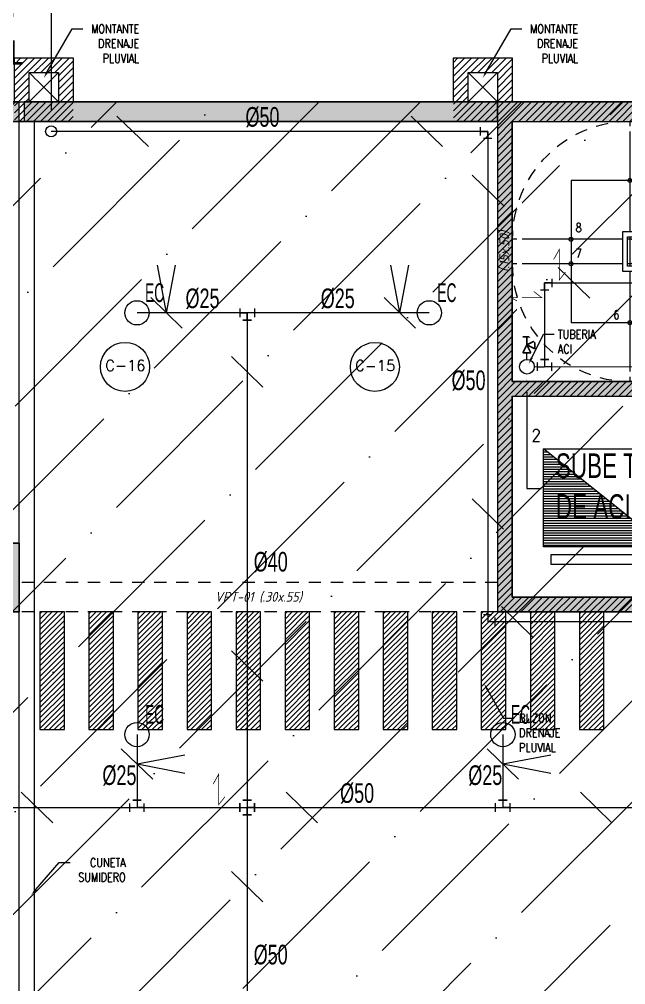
# Model space of a CAD drawing. Header units: millimetres. Extents: x 2085 to 2829, y 1347 to 1643.
# Drawn here: x 2203.43 to 2209.61, y 1530.29 to 1540.13 of the extents above; entities that cross this region are included whole.
import ezdxf
from ezdxf import colors
from ezdxf.entities.mleader import LeaderData, LeaderLine
from ezdxf.enums import TextEntityAlignment as Align
from ezdxf.math import Vec2, Vec3

# ---------------------------------------------------------------- set-up
doc = ezdxf.new("R2010")
doc.units = ezdxf.units.MM
doc.set_wipeout_variables(frame=1)
doc.linetypes.add('HIDDEN', pattern=[0.375, 0.25, -0.125])
doc.linetypes.add('HIDDEN2', pattern=[0.1875, 0.125, -0.0625])
doc.layers.get('0').update_dxf_attribs({"color": 251, "lineweight": 9})
doc.layers.get('DEFPOINTS').update_dxf_attribs({"color": 251, "lineweight": 9})
for name, color, linetype, lineweight in [('000 SOS 911 - ACCESORIOS ACI', 3, 'Continuous', 20), ('000 SOS 911 ACCESORIOS', 3, 'Continuous', 20), ('000 SOS 911 ROCIADORES', 5, 'Continuous', 25), ('000 SOS 911 SOPORTES ACI', 3, 'Continuous', 25), ('000 SOS 911 TEXTOS ACI', 7, 'Continuous', 9), ('000 SOS 911 TUBERIA ACI', 3, 'Continuous', 25), ('A-BARANDAS', 251, 'Continuous', 9), ('A-EQUIPAMIENTO', 251, 'Continuous', 13), ('A-ESTRUCTURA-HATCH', 251, 'Continuous', 13), ('A-ESTRUCTURA-PLACAS', 251, 'Continuous', 13), ('A-ESTRUCTURA-VIGAS', 251, 'HIDDEN2', 13), ('A-LINEAS', 251, 'Continuous', 9), ('A-MURO BAJO', 251, 'Continuous', 9), ('A-MUROS', 251, 'Continuous', 9), ('A-NUMERO ESTAC', 251, 'Continuous', 13), ('A-PROYECCIONES', 251, 'HIDDEN2', 9), ('A-TEXTO-INDICACIONES', 251, 'Continuous', 13), ('A_30_DispositivosElect', 251, 'Continuous', 13), ('CIRCULACION PEATONAL', 251, 'Continuous', 13), ('MURO CF 120', 251, 'Continuous', 13), ('MURO CF 60', 251, 'Continuous', 13)]:
    doc.layers.add(name, color=color, linetype=linetype, lineweight=lineweight)
doc.layers.add('A_50_Vigas Chata', color=251, linetype='HIDDEN', lineweight=13, plot=False)
doc.layers.get('A_30_DispositivosElect').off()
doc.styles.add('APPIA -TEXTOS-GENERALES', font='isocp.shx', dxfattribs={"oblique": 15})
doc.styles.add('MQTEXTO', font='romans.shx')
doc.styles.add('PIPE', font='ARIALN.TTF', dxfattribs={"width": 0.8})
doc.styles.add('ROMANS', font='romans.shx', dxfattribs={"width": 0.8})
doc.styles.add('TXT_COTAS', font='romans.shx', dxfattribs={"width": 0.8})
pattern_1 = [(45, (-224229.893065, -8186668.82397), (-0.03535533905933, 0.03535533905933), [])]
pattern_2 = [(45, (2210.249024, 1534.23568), (-0.03535534, 0.03535534), [])]

# ---------------------------------------------------------------- blocks, each defined once
blk = doc.blocks.new('002')
at = {"layer": '000 SOS 911 ROCIADORES'}
blk.add_circle((2884.5061, 1470.1768, 0), 0.0952, dxfattribs=at)
at = {"layer": '000 SOS 911 ROCIADORES', "color": 5, "style": 'PIPE', "width": 0.641273}
blk.add_text('EC', height=0.14693, dxfattribs=at).set_placement((2884.5692, 1470.2615, 0), (2884.7191, 1470.2615, 0), align=Align.FIT)
blk = doc.blocks.new('003')
at = {"layer": '000 SOS 911 ROCIADORES', "xscale": 1.3, "yscale": 1.3, "zscale": 1.3}
blk.add_blockref('002', (-841.8386, -416.7664, 0), dxfattribs=at)
blk = doc.blocks.new('015')
at = {"layer": '000 SOS 911 - ACCESORIOS ACI', "lineweight": 30}
for p, q in [((1808.368, 1494.473), (1808.473, 1494.421)), ((1808.368, 1494.473), (1808.368, 1494.369)), ((1808.42, 1494.525), (1808.525, 1494.525)), ((1808.368, 1494.369), (1808.473, 1494.421)), ((1808.42, 1494.317), (1808.473, 1494.421)), ((1808.525, 1494.317), (1808.473, 1494.421)), ((1808.42, 1494.317), (1808.525, 1494.317))]:
    blk.add_line(p, q, dxfattribs=at)
blk.add_lwpolyline([(1808.473, 1494.525), (1808.473, 1494.421)], dxfattribs=at)
blk = doc.blocks.new('ACCS.ELBOW.90')
at = {"layer": '000 SOS 911 - ACCESORIOS ACI', "color": 100}
for p, q in [((0.098, 0.168), (-0.098, 0.168)), ((0.168, -0.098), (0.168, 0.098))]:
    blk.add_line(p, q, dxfattribs=at)
at = {"layer": '000 SOS 911 - ACCESORIOS ACI', "color": 9}
for p in [(0, 0.168), (0.168, 0)]:
    blk.add_line(p, (0, 0), dxfattribs=at)
blk = doc.blocks.new('007')
at = {"layer": '000 SOS 911 - ACCESORIOS ACI'}
for q in [(26830.8377, -4054.7652, 0), (26831.0221, -4054.7652, 0)]:
    blk.add_line((26830.9299, -4055.2525, 0), q, dxfattribs=at)
blk = doc.blocks.new('Soporte Longitudinal')
at = {"layer": '000 SOS 911 SOPORTES ACI', "const_width": 0.02}
blk.add_lwpolyline([(-0.14, -0.149), (-0.405, 0), (0.405, 0), (0.197, 0.164)], dxfattribs=at)
blk = doc.blocks.new('EST P1')
at = {"layer": 'A-ESTRUCTURA-HATCH'}
h = blk.add_hatch(color=256, dxfattribs=at)
h.dxf.hatch_style = 1
h.paths.add_polyline_path([(28.776, 5.9498), (28.776, 5.05), (23.07, 5.05), (23.07, 4.85), (28.926, 4.85), (28.9261, 5.75), (32.576, 5.75), (32.5761, 4.85), (35.53, 4.85), (35.53, 5.05), (32.726, 5.05), (32.7262, 5.9498)])
h.paths.add_polyline_path([(43.04, 4.85), (43.04, 5.05), (35.58, 5.05), (35.58, 4.85)])
h.paths.add_polyline_path([(43.09, 5.05), (43.09, 4.85), (47.915, 4.85), (47.915, 5.05)])
h.paths.add_polyline_path([(51.865, 5.05), (51.865, 4.85), (53.3757, 4.85), (53.3757, 5.05)])
h.paths.add_polyline_path([(72.8007, -0.15), (73.0007, -0.15, 1), (53.6007, -0.15), (53.8007, -0.15, -1)])
h.paths.add_polyline_path([(70.3507, 0), (70.3507, -0.1499), (72.7495, -0.15), (72.7495, 0)], flags=17)
h.paths.add_polyline_path([(69.4507, -0.1499), (69.4507, 0), (66.8475, 0.0001, -0.010569), (66.8507, -0.1499)], flags=17)
h.paths.add_polyline_path([(65.2721, 2.4964), (65.2722, -0.15), (65.4222, -0.15), (65.4221, 2.3777, -0.221666), (66.6007, -0.1499), (66.8007, -0.1499, 0.99999), (59.8007, -0.15), (60.0007, -0.15, -0.61691)], flags=0)
h.paths.add_polyline_path([(71.88, -11.4001), (71.88, -11.1501), (57.51, -11.1501), (57.51, -11.4)])
h.paths.add_polyline_path([(57.46, -11.4), (57.46, -11.1501), (43.09, -11.1501), (43.09, -11.4)])
h.paths.add_polyline_path([(43.04, -11.4), (43.04, -11.1501), (35.58, -11.1501), (35.58, -11.4)])
h.paths.add_polyline_path([(23.07, -11.15), (23.07, -11.4001), (35.53, -11.4001), (35.53, -11.15)])
h.paths.add_polyline_path([(23.02, -11.4001), (23.02, -11.15), (12.25, -11.15), (12.25, -11.4001)])
h.paths.add_polyline_path([(12.2, -11.4001), (12.2, -11.15), (3.65, -11.15), (3.65, -11.4001)])
h.paths.add_polyline_path([(3.6, -11.4001), (3.6, -11.15), (-3.56, -11.15), (-3.56, -11.4001)])
h.paths.add_polyline_path([(-17.98, -11.15), (-17.98, -11.4001), (-3.61, -11.4001), (-3.61, -11.1501)])
h.paths.add_polyline_path([(-18.03, -11.4001), (-18.03, -11.15), (-32.4, -11.15), (-32.4, -11.4001)])
h.paths.add_polyline_path([(-32.45, -11.4001), (-32.45, -11.15), (-46.94, -11.15), (-46.94, -11.4001)])
h.paths.add_polyline_path([(-47.24, -11.4001), (-46.99, -11.4001), (-46.99, -6.15), (-47.24, -6.15)])
h.paths.add_polyline_path([(-46.99, -0.2), (-47.24, -0.2), (-47.24, -6.1), (-46.99, -6.1)])
h.paths.add_polyline_path([(-47.24, 0.15), (-47.24, -0.15), (-44.785, -0.15), (-44.785, 5.05), (-45.035, 5.05), (-45.035, 0.15)])
h.paths.add_polyline_path([(-44.735, 5.05), (-44.735, 4.85), (-32.45, 4.85), (-32.45, 5.05)])
h.paths.add_polyline_path([(-23.2244, 4.85), (-23.2243, 5.75), (-19.5743, 5.75), (-19.5743, 4.85), (-18.03, 4.85), (-18.03, 5.05), (-19.4243, 5.05), (-19.4242, 5.9498), (-23.3744, 5.9498), (-23.3744, 5.05), (-32.4, 5.05), (-32.4, 4.85)])
h.paths.add_polyline_path([(-17.98, 5.05), (-17.98, 4.85), (-3.61, 4.85), (-3.61, 5.05)])
h.paths.add_polyline_path([(12.2, 4.85), (12.2, 5.05), (3.825, 5.0501), (3.825, 4.8501)])
h.paths.add_polyline_path([(12.25, 5.05), (12.25, 4.85), (23.02, 4.85), (23.02, 5.05)])
h = blk.add_hatch(color=256, dxfattribs=at)
h.dxf.hatch_style = 1
h.paths.add_polyline_path([(51.865, 5.05), (47.915, 5.05), (47.915, -0.15), (50.25, -0.15), (50.25, 0), (48.065, 0), (48.065, 2.05), (51.865, 2.05), (51.865, 2.2), (48.065, 2.2), (48.065, 4.85), (51.715, 4.85), (51.715, 3.2), (51.865, 3.2)])
h.paths.add_polyline_path([(1.925, -0.1507), (-0.175, -0.1507), (-0.175, 4.8498), (-3.56, 4.85), (-3.56, 5.05), (3.775, 5.05), (3.775, 1.9), (3.625, 1.9), (3.625, 4.85), (-0.0249, 4.8499), (-0.0249, 2.1999), (1.9251, 2.1998), (1.9251, 2.0499), (-0.0249, 2.0499), (-0.0249, -0.0001), (1.925, -0.0005)])
h.paths.add_polyline_path([(71.63, -6.15), (71.88, -6.15), (71.88, -6.85), (71.63, -6.85)])
h.paths.add_polyline_path([(64.42, -6.15), (64.67, -6.15), (64.67, -6.85), (64.42, -6.85)])
h.paths.add_polyline_path([(57.21, -6.15), (57.46, -6.15), (57.46, -6.85), (57.21, -6.85)])
h.paths.add_polyline_path([(50, -6.15), (50.25, -6.15), (50.25, -6.85), (50, -6.85)])
h.paths.add_polyline_path([(42.79, -6.15), (43.04, -6.15), (43.04, -6.85), (42.79, -6.85)])
h.paths.add_polyline_path([(42.79, 0.55), (43.04, 0.55), (43.04, -0.15), (42.79, -0.15)])
h.paths.add_polyline_path([(35.58, -6.15), (35.83, -6.15), (35.83, -6.85), (35.58, -6.85)])
h.paths.add_polyline_path([(35.58, 0.55), (35.83, 0.55), (35.83, -0.15), (35.58, -0.15)])
h.paths.add_polyline_path([(35.28, -6.15), (35.53, -6.15), (35.53, -6.85), (35.28, -6.85)])
h.paths.add_polyline_path([(35.28, 0.55), (35.53, 0.55), (35.53, -0.15), (35.28, -0.15)])
h.paths.add_polyline_path([(30.28, -6.15), (30.53, -6.15), (30.53, -6.85), (30.28, -6.85)])
h.paths.add_polyline_path([(30.28, 0.55), (30.53, 0.55), (30.53, -0.15), (30.28, -0.15)])
h.paths.add_polyline_path([(23.07, -6.15), (23.32, -6.15), (23.32, -6.85), (23.07, -6.85)])
h.paths.add_polyline_path([(23.07, 0.55), (23.32, 0.55), (23.32, -0.15), (23.07, -0.15)])
h.paths.add_polyline_path([(18.07, -6.15), (18.32, -6.15), (18.32, -6.85), (18.07, -6.85)])
h.paths.add_polyline_path([(18.07, 0.55), (18.32, 0.55), (18.32, -0.15), (18.07, -0.15)])
h.paths.add_polyline_path([(10.86, -6.15), (11.11, -6.15), (11.11, -6.85), (10.86, -6.85)])
h.paths.add_polyline_path([(10.86, 0.55), (11.11, 0.55), (11.11, -0.15), (10.86, -0.15)])
h.paths.add_polyline_path([(3.65, -6.15), (3.9, -6.15), (3.9, -6.85), (3.65, -6.85)])
h.paths.add_polyline_path([(3.625, 0.55), (3.9, 0.55), (3.9, -0.15), (3.625, -0.15)])
h.paths.add_polyline_path([(-3.56, -6.15), (-3.31, -6.15), (-3.31, -6.85), (-3.56, -6.85)])
h.paths.add_polyline_path([(-3.56, 0.55), (-3.31, 0.55), (-3.31, -0.15), (-3.56, -0.15)])
h.paths.add_polyline_path([(-3.86, -6.15), (-3.61, -6.15), (-3.61, -6.85), (-3.86, -6.85)])
h.paths.add_polyline_path([(-3.86, 0.55), (-3.61, 0.55), (-3.61, -0.15), (-3.86, -0.15)])
h.paths.add_polyline_path([(-11.07, -6.15), (-10.82, -6.15), (-10.82, -6.85), (-11.07, -6.85)])
h.paths.add_polyline_path([(-11.07, 0.55), (-10.82, 0.55), (-10.82, -0.15), (-11.07, -0.15)])
h.paths.add_polyline_path([(-18.28, -6.15), (-18.03, -6.15), (-18.03, -6.85), (-18.28, -6.85)])
h.paths.add_polyline_path([(-18.28, 0.55), (-18.03, 0.55), (-18.03, -0.15), (-18.28, -0.15)])
h.paths.add_polyline_path([(-25.49, -6.15), (-25.24, -6.15), (-25.24, -6.85), (-25.49, -6.85)])
h.paths.add_polyline_path([(-25.49, 0.55), (-25.24, 0.55), (-25.24, -0.15), (-25.49, -0.15)])
h.paths.add_polyline_path([(-32.7, -6.15), (-32.45, -6.15), (-32.45, -6.85), (-32.7, -6.85)])
h.paths.add_polyline_path([(-32.7, 0.55), (-32.45, 0.55), (-32.45, -0.15), (-32.7, -0.15)])
h.paths.add_polyline_path([(-39.91, -6.15), (-39.66, -6.15), (-39.66, -6.85), (-39.91, -6.85)])
h.paths.add_polyline_path([(-39.91, 0.55), (-39.66, 0.55), (-39.66, -0.15), (-39.91, -0.15)])
at = {"layer": 'A-ESTRUCTURA-PLACAS'}
for points in [[(43.04, 5.05), (35.58, 5.05), (35.58, 4.85), (43.04, 4.85)], [(43.09, 4.85), (47.915, 4.85), (47.915, 5.05), (43.09, 5.05)], [(51.865, 5.05), (47.915, 5.05), (47.915, -0.15), (50.25, -0.15), (50.25, 0), (48.065, 0), (48.065, 2.05), (51.865, 2.05), (51.865, 2.2), (48.065, 2.2), (48.065, 4.85), (51.715, 4.85), (51.715, 3.2), (51.865, 3.2)], [(42.79, 0.55), (43.04, 0.55), (43.04, -0.15), (42.79, -0.15)]]:
    blk.add_lwpolyline(points, close=True, dxfattribs=at)
at = {"layer": 'A-ESTRUCTURA-VIGAS'}
for points in [[(43.04, 0.55), (43.04, 4.85)], [(47.915, 0.15), (43.04, 0.15)], [(43.04, -6.15), (43.04, -0.15)], [(47.915, -0.15), (43.04, -0.15)]]:
    blk.add_lwpolyline(points, dxfattribs=at)
at = {"layer": 'A_50_Vigas Chata', "insert": (47.99, 3.525), "char_height": 0.1, "attachment_point": 5, "rotation": 90, "style": 'APPIA -TEXTOS-GENERALES'}
blk.add_mtext('(.15x.50)', dxfattribs=at)
at = {"layer": 'A_50_Vigas Chata', "insert": (45.4775, 0), "char_height": 0.1, "attachment_point": 5, "style": 'APPIA -TEXTOS-GENERALES'}
blk.add_mtext('VPT-01 (.30x.55)', dxfattribs=at)
blk = doc.blocks.new('*U226')
at = {"layer": 'CIRCULACION PEATONAL'}
h = blk.add_hatch(dxfattribs=at)
h.set_pattern_fill('ANSI31', color=256, scale=0.3)
h.set_pattern_definition([(45, (21.250368, 0), (-0.0265165, 0.0265165), [])])
h.paths.add_polyline_path([(21.5474, 0.2275), (21.2974, 0.2275), (21.2974, -0.9725), (21.5474, -0.9725)])
h = blk.add_hatch(dxfattribs=at)
h.set_pattern_fill('ANSI31', color=256, scale=0.3)
h.set_pattern_definition([(45, (21.750368, 0), (-0.0265165, 0.0265165), [])])
h.paths.add_polyline_path([(22.0474, 0.2275), (21.7974, 0.2275), (21.7974, -0.9725), (22.0474, -0.9725)])
h = blk.add_hatch(dxfattribs=at)
h.set_pattern_fill('ANSI31', color=256, scale=0.3)
h.set_pattern_definition([(45, (22.250368, 0), (-0.0265165, 0.0265165), [])])
h.paths.add_polyline_path([(22.5474, 0.2275), (22.2974, 0.2275), (22.2974, -0.9725), (22.5474, -0.9725)])
h = blk.add_hatch(dxfattribs=at)
h.set_pattern_fill('ANSI31', color=256, scale=0.3)
h.set_pattern_definition([(45, (22.750368, 0), (-0.0265165, 0.0265165), [])])
h.paths.add_polyline_path([(23.0474, 0.2275), (22.7974, 0.2275), (22.7974, -0.9725), (23.0474, -0.9725)])
h = blk.add_hatch(dxfattribs=at)
h.set_pattern_fill('ANSI31', color=256, scale=0.3)
h.set_pattern_definition([(45, (23.250368, 0), (-0.0265165, 0.0265165), [])])
h.paths.add_polyline_path([(23.5474, 0.2275), (23.2974, 0.2275), (23.2974, -0.9725), (23.5474, -0.9725)])
h = blk.add_hatch(dxfattribs=at)
h.set_pattern_fill('ANSI31', color=256, scale=0.3)
h.set_pattern_definition([(45, (23.750368, 0), (-0.0265165, 0.0265165), [])])
h.paths.add_polyline_path([(24.0474, 0.2275), (23.7974, 0.2275), (23.7974, -0.9725), (24.0474, -0.9725)])
h = blk.add_hatch(dxfattribs=at)
h.set_pattern_fill('ANSI31', color=256, scale=0.3)
h.set_pattern_definition([(45, (24.250368, 0), (-0.0265165, 0.0265165), [])])
h.paths.add_polyline_path([(24.5474, 0.2275), (24.2974, 0.2275), (24.2974, -0.9725), (24.5474, -0.9725)])
h = blk.add_hatch(dxfattribs=at)
h.set_pattern_fill('ANSI31', color=256, scale=0.3)
h.set_pattern_definition([(45, (24.750368, 0), (-0.0265165, 0.0265165), [])])
h.paths.add_polyline_path([(25.0474, 0.2275), (24.7974, 0.2275), (24.7974, -0.9725), (25.0474, -0.9725)])
h = blk.add_hatch(dxfattribs=at)
h.set_pattern_fill('ANSI31', color=256, scale=0.3)
h.set_pattern_definition([(45, (25.250368, 0), (-0.0265165, 0.0265165), [])])
h.paths.add_polyline_path([(25.5474, 0.2275), (25.2974, 0.2275), (25.2974, -0.9725), (25.5474, -0.9725)])
h = blk.add_hatch(dxfattribs=at)
h.set_pattern_fill('ANSI31', color=256, scale=0.3)
h.set_pattern_definition([(45, (25.750368, 0), (-0.0265165, 0.0265165), [])])
h.paths.add_polyline_path([(26.0474, 0.2275), (25.7974, 0.2275), (25.7974, -0.9725), (26.0474, -0.9725)])
h = blk.add_hatch(dxfattribs=at)
h.set_pattern_fill('ANSI31', color=256, scale=0.3)
h.set_pattern_definition([(45, (26.250368, 0), (-0.0265165, 0.0265165), [])])
h.paths.add_polyline_path([(26.5474, 0.2275), (26.2974, 0.2275), (26.2974, -0.9725), (26.5474, -0.9725)])
h = blk.add_hatch(dxfattribs=at)
h.set_pattern_fill('ANSI31', color=256, scale=0.3)
h.set_pattern_definition([(45, (26.750368, 0), (-0.0265165, 0.0265165), [])])
h.paths.add_polyline_path([(27.0474, 0.2275), (26.7974, 0.2275), (26.7974, -0.9725), (27.0474, -0.9725)])
for points in [[(21.2974, -0.9725), (21.5474, -0.9725), (21.5474, 0.2275), (21.2974, 0.2275)], [(21.7974, -0.9725), (22.0474, -0.9725), (22.0474, 0.2275), (21.7974, 0.2275)], [(22.2974, -0.9725), (22.5474, -0.9725), (22.5474, 0.2275), (22.2974, 0.2275)], [(22.7974, -0.9725), (23.0474, -0.9725), (23.0474, 0.2275), (22.7974, 0.2275)], [(23.2974, -0.9725), (23.5474, -0.9725), (23.5474, 0.2275), (23.2974, 0.2275)], [(23.7974, -0.9725), (24.0474, -0.9725), (24.0474, 0.2275), (23.7974, 0.2275)], [(24.2974, -0.9725), (24.5474, -0.9725), (24.5474, 0.2275), (24.2974, 0.2275)], [(24.7974, -0.9725), (25.0474, -0.9725), (25.0474, 0.2275), (24.7974, 0.2275)], [(25.2974, -0.9725), (25.5474, -0.9725), (25.5474, 0.2275), (25.2974, 0.2275)], [(25.7974, -0.9725), (26.0474, -0.9725), (26.0474, 0.2275), (25.7974, 0.2275)], [(26.2974, -0.9725), (26.5474, -0.9725), (26.5474, 0.2275), (26.2974, 0.2275)], [(26.7974, -0.9725), (27.0474, -0.9725), (27.0474, 0.2275), (26.7974, 0.2275)]]:
    blk.add_lwpolyline(points, close=True, dxfattribs=at)
blk = doc.blocks.new('ESC.1')
at = {"layer": 'A-LINEAS'}
blk.add_line((0.6, 0.725, 0), (-1.4795, 0.725, 0), dxfattribs=at)
at = {"layer": 'A-LINEAS', "linetype": 'Continuous'}
for p, q in [((-1.25, 0.125), (0, -0.125)), ((-1.25, -0.125), (0, 0.125))]:
    blk.add_line(p, q, dxfattribs=at)
at = {"layer": 'A-LINEAS', "color": 4, "const_width": 0.005}
for points in [[(-1.3992, 0.7521), (-1.5599, 0.7521)], [(-1.3992, 0.6979), (-1.5599, 0.6979)], [(-1.7026, 0.3105), (-1.85, 0.3613), (-1.9974, 0.3105)], [(-0.2605, -0.5776), (-0.3113, -0.725), (-0.2605, -0.8724)]]:
    blk.add_lwpolyline(points, dxfattribs=at)
at = {"layer": 'A-LINEAS'}
blk.add_lwpolyline([(-0.3113, -0.725), (0.6, -0.725), (0.6, 0.725)], dxfattribs=at)
at = {"layer": 'A-LINEAS', "linetype": 'Continuous'}
blk.add_lwpolyline([(-1.85, 0.3613), (-1.85, -0.725), (-0.5722, -0.725)], dxfattribs=at)
for centre in [(-1.25, 0.725), (-1, 0.725), (-0.75, 0.725), (-0.5, 0.725), (-0.25, 0.725), (0, 0.725), (-1.85, 0.1251), (0.6, 0.125), (-1.85, -0.1249), (0.6, -0.125), (-1.25, -0.725), (-1, -0.725), (-0.75, -0.725), (0, -0.725)]:
    blk.add_circle(centre, 0.02, dxfattribs=at)
at = {"layer": 'A-MURO BAJO'}
for p, q in [((-1.25, 0.125), (-1.25, 1.325)), ((-1.25, 1.325), (-0.75, 1.325)), ((-1, 0.125), (-1, 1.325)), ((-0.75, 0.125), (-0.75, 1.325)), ((-0.5, 0.125), (-0.5, 1.325)), ((-0.25, 0.125), (-0.25, 1.325)), ((0, 0.125), (0, 1.325)), ((-1.25, 0.125), (0, 0.125)), ((-1.25, -0.125), (-1.25, 0.125)), ((-0.25, 0.125), (1.2, 0.125)), ((0, -0.125), (0, 0.125)), ((-2.45, -0.125), (-1.25, -0.125)), ((-1.25, -0.125), (0, -0.125)), ((-1.25, -1.325), (-1.25, -0.125)), ((-1, -1.325), (-1, -0.125)), ((-0.75, -1.325), (-0.75, -0.125)), ((-0.5, -1.325), (-0.5, -0.125)), ((-0.25, -1.325), (-0.25, -0.125)), ((0, -0.125), (1.2, -0.125)), ((0, -1.325), (0, -0.125))]:
    blk.add_line(p, q, dxfattribs=at)
blk.add_wipeout([(-1.275, -0.15), (-1.325, -0.2), (0.075, -0.2), (0.075, 0.2), (-1.325, 0.2), (-1.325, -0.2), (-1.275, -0.15), (-1.275, 0.15), (0.025, 0.15), (0.025, -0.15)]).translate(0, 0, 0).dxf.layer = 'A-BARANDAS'
at = {"layer": 'A-BARANDAS', "elevation": 0}
for points in [[(-1.325, 0.2), (-1.325, -0.2), (0.075, -0.2), (0.075, 0.2)], [(0.025, -0.15), (-1.275, -0.15), (-1.275, 0.15), (0.025, 0.15)]]:
    blk.add_lwpolyline(points, close=True, dxfattribs=at)
at = {"layer": 'A-LINEAS', "linetype": 'Continuous'}
for points in [[(-0.75, -0.125), (-0.5192, -0.6788), (-0.6384, -0.7827), (-0.3615, -0.6673), (-0.4808, -0.7712), (-0.25, -1.325)], [(-0.7, -0.125), (-0.4692, -0.6788), (-0.5884, -0.7827), (-0.3115, -0.6673), (-0.4308, -0.7712), (-0.2, -1.325)]]:
    blk.add_lwpolyline(points, dxfattribs=at)
at = {"layer": 'A-MURO BAJO'}
blk.add_line((-2.45, 0.125), (-1.25, 0.125), dxfattribs=at)
blk.add_wipeout([(-2.4, 0.2), (-2.35, 0.2), (-2.35, -1.225), (1.1, -1.225), (1.1, 0.7221), (0.5971, 1.225), (-1.25, 1.225), (-1.25, 1.275), (0.6178, 1.275), (1.15, 0.7428), (1.15, -1.275), (-2.4, -1.275)]).translate(0, 0, 0).dxf.layer = 'A-BARANDAS'
at = {"layer": 'A-PROYECCIONES'}
for centre, start, end in [((-1.25, 0.125), 90, 180), ((0, 0.125), 0, 90), ((-1.25, -0.125), 180, 270), ((0, -0.125), 270, 0)]:
    blk.add_arc(centre, 1.2, start, end, dxfattribs=at)
blk = doc.blocks.new('ASCENSOR_01')
h = blk.add_hatch()
h.set_pattern_fill('_U', color=256, scale=0.025, angle=450, style=0, pattern_type=0)
h.set_pattern_definition([(90, (1.21241, -1e-07), (-0.025, -4e-11), [])])
h.paths.add_polyline_path([(1.1062, 1.275), (0.1062, 0.025), (1.1062, 0.025)])
blk.add_line((1.1062, 1.275, -0.0697), (0.1062, 0.025, -0.0349))
for points in [[(0.1062, 0.025), (0.1062, 1.275), (1.1062, 1.275), (1.1062, 0.025)], [(1.1842, 0.1031), (1.1842, 1.1746), (1.2845, 1.1746), (1.2845, 0.1031)]]:
    blk.add_lwpolyline(points, close=True)
blk = doc.blocks.new('C.E.(2) 200x200x100')
at = {"layer": 'DEFPOINTS', "style": 'MQTEXTO', "width": 0.9}
blk.add_text('2', height=0.1, dxfattribs=at).set_placement((0.1571, 0.081), align=Align.MIDDLE_LEFT)
blk = doc.blocks.new('IIEE-tomacorrientes-27.02.2025')
at = {"layer": 'A_30_DispositivosElect', "xscale": 1.250000000001137, "yscale": 1.250000000001137, "zscale": 1.250000000001137}
blk.add_blockref('C.E.(2) 200x200x100', (95.305, -3.5), dxfattribs=at)
blk = doc.blocks.new('EJE')
at = {"linetype": 'Continuous'}
blk.add_circle((0, 0), 0.5, dxfattribs=at)
at = {"layer": 'A-TEXTO-INDICACIONES', "style": 'ROMANS'}
blk.add_attdef('EJE', text='', height=0.22, rotation=0, dxfattribs=at).set_placement((0.007, 0.028), align=Align.MIDDLE_CENTER)

msp = doc.modelspace()

# ---------------------------------------------------------------- hatches: boundary and pattern name
at = {"layer": 'MURO CF 120'}
h = msp.add_hatch(dxfattribs=at)
h.set_pattern_fill('_USER', color=256, scale=0.05, angle=45, style=0, pattern_type=0)
h.set_pattern_definition(pattern_1)
h.paths.add_polyline_path([(2208.3056, 1539.2879), (2213.7662, 1539.2879), (2213.7662, 1539.0879), (2208.3056, 1539.0879)])
h = msp.add_hatch(dxfattribs=at)
h.set_pattern_fill('_USER', color=256, scale=0.05, angle=45, style=0, pattern_type=0)
h.set_pattern_definition(pattern_1)
h.paths.add_polyline_path([(2208.3056, 1539.0875), (2208.4556, 1539.0877), (2208.4556, 1534.0885), (2208.3056, 1534.0883)])
h = msp.add_hatch(dxfattribs=at)
h.set_pattern_fill('_USER', color=256, scale=0.05, angle=45, style=0, pattern_type=0)
h.set_pattern_definition(pattern_1)
h.paths.add_polyline_path([(2208.4312, 1534.2379), (2212.9912, 1534.2379), (2212.9912, 1534.0879), (2208.4312, 1534.0879)])
at = {"layer": 'MURO CF 60'}
h = msp.add_hatch(dxfattribs=at)
h.set_pattern_fill('_USER', color=256, scale=0.05, angle=45, pattern_type=0)
h.set_pattern_definition(pattern_2)
h.paths.add_polyline_path([(2207.8558, 1539.7378), (2208.4558, 1539.7378), (2208.4558, 1539.2889), (2208.2989, 1539.2878), (2208.2989, 1539.0878), (2207.8558, 1539.0878)])
h.paths.add_polyline_path([(2208.0058, 1539.5878), (2208.3047, 1539.5878), (2208.3047, 1539.2889), (2208.0058, 1539.2889)], flags=16)

# ---------------------------------------------------------------- linework, layer by layer
for p, q in [((2208.0056, 1539.5879), (2208.3056, 1539.2879)), ((2208.3056, 1539.5879), (2208.0056, 1539.2879))]:
    msp.add_line(p, q)
msp.add_lwpolyline([(2203.4306, 1539.0879), (2203.5806, 1539.0879), (2203.5806, 1523.0879), (2203.4306, 1523.0879)], close=True)
at = {"layer": '000 SOS 911 - ACCESORIOS ACI'}
for p, q in [((2204.7464, 1538.8324), (2204.4261, 1539.1433)), ((2207.7464, 1538.8324), (2207.4261, 1539.1433)), ((2208.3663, 1538.2312), (2208.046, 1538.5421)), ((2209.2459, 1537.2875), (2208.9256, 1537.5984)), ((2205.0907, 1536.9825), (2204.7704, 1537.2934)), ((2207.4707, 1536.9825), (2207.1504, 1537.2934)), ((2205.9146, 1536.3812), (2205.5943, 1536.6921)), ((2208.3663, 1534.9312), (2208.046, 1535.2421)), ((2208.6658, 1533.8325), (2208.3454, 1534.1434)), ((2205.9146, 1533.3812), (2205.5943, 1533.6921)), ((2204.7907, 1532.3825), (2204.4704, 1532.6934)), ((2208.5207, 1532.3825), (2208.2004, 1532.6934)), ((2203.7708, 1531.9382), (2203.4505, 1532.2491)), ((2206.4708, 1531.9382), (2206.1505, 1532.2491)), ((2209.4708, 1531.9382), (2209.1505, 1532.2491)), ((2205.9141, 1531.1312), (2205.5937, 1531.4421))]:
    msp.add_line(p, q, dxfattribs=at)
at = {"layer": '000 SOS 911 TUBERIA ACI'}
for points in [[(2208.2056, 1538.9879), (2203.7555, 1538.9879)], [(2208.2056, 1538.9879), (2208.2056, 1533.9879)], [(2207.6106, 1537.1379), (2204.6306, 1537.1379)], [(2205.7539, 1537.1379), (2205.7539, 1524.9879)], [(2212.2956, 1533.9879), (2208.2056, 1533.9879)], [(2204.6306, 1532.8379), (2204.6306, 1532.0937)], [(2208.3606, 1532.8379), (2208.3606, 1532.0937)], [(2196.7359, 1532.0937), (2230.8106, 1532.0936)]]:
    msp.add_lwpolyline(points, dxfattribs=at)
at = {"layer": 'A-MUROS'}
for p, q in [((2207.8556, 1539.2879), (2203.9806, 1539.2879)), ((2213.7662, 1539.2879), (2208.4556, 1539.2879)), ((2208.3056, 1539.0879), (2208.3056, 1534.0879)), ((2208.4556, 1536.2879), (2208.4556, 1534.2379)), ((2208.4556, 1534.2379), (2210.2556, 1534.2379)), ((2212.9912, 1534.0879), (2208.3056, 1534.0879))]:
    msp.add_line(p, q, dxfattribs=at)
msp.add_lwpolyline([(2207.8556, 1539.2879), (2207.8556, 1539.7379), (2208.4556, 1539.7379), (2208.4556, 1539.2879)], dxfattribs=at)
for points in [[(2208.0056, 1539.2879), (2208.0056, 1539.5879), (2208.3056, 1539.5879), (2208.3056, 1539.2879)], [(2203.1806, 1534.0879), (2203.4306, 1534.0879), (2203.4306, 1534.7879), (2203.1806, 1534.7879)]]:
    msp.add_lwpolyline(points, close=True, dxfattribs=at)

# ---------------------------------------------------------------- block references
at = {"rotation": 180}
msp.add_blockref('*U226', (2230.6879, 1533.1154), dxfattribs=at)
at = {"layer": '000 SOS 911 - ACCESORIOS ACI'}
for p, xscale, yscale, zscale, rotation in [((2208.2056, 1538.9879), -0.4394526855468782, 0.4394526855468736, 0.4394526855468736, 89.99741432154018), ((2208.7858, 1537.4429), -0.4394526855468779, 0.4394526855468736, 0.4394526855468736, 179.9974143215402), ((2205.7539, 1537.1379), 0.4394526855468784, 0.4394526855468784, 0.4394526855468784, 180.0025856784597), ((2205.7539, 1537.1379), -0.4394526855468785, 0.4394526855468773, 0.4394526855468773, 179.9974143215402), ((2208.7858, 1536.5879), -0.439452685546878, 0.4394526855468736, 0.4394526855468736, 359.9974143215402), ((2208.7858, 1536.5879), 0.4394526855468781, 0.4394526855468781, 0.4394526855468781, 0.002585678459824786), ((2208.2056, 1533.9879), -0.4394526855468783, 0.4394526855468736, 0.4394526855468736, 269.9974143215401), ((2204.6306, 1532.0936), -0.4394526855468781, 0.4394526855468736, 0.4394526855468736, 359.9974143215402), ((2204.6306, 1532.0936), 0.4394526855468782, 0.4394526855468782, 0.4394526855468782, 0.002585678459824785), ((2205.7539, 1532.0937), -0.4394526855468781, 0.4394526855468736, 0.4394526855468736, 359.9974143215402), ((2205.7539, 1532.0939), 0.4394526855468782, 0.4394526855468782, 0.4394526855468782, 180.0025856784597), ((2205.7539, 1532.0937), 0.4394526855468782, 0.4394526855468782, 0.4394526855468782, 0.002585678459824785), ((2205.7539, 1532.0939), -0.4394526855468782, 0.4394526855468773, 0.4394526855468773, 179.9974143215402), ((2208.3606, 1532.0937), -0.4394526855468781, 0.4394526855468736, 0.4394526855468736, 359.9974143215402), ((2208.3606, 1532.0937), 0.4394526855468782, 0.4394526855468782, 0.4394526855468782, 0.002585678459824785)]:
    msp.add_blockref('ACCS.ELBOW.90', p, dxfattribs=dict(at, xscale=xscale, yscale=yscale, zscale=zscale, rotation=rotation))
at = {"layer": '000 SOS 911 ACCESORIOS'}
for p in [(-24625.9994, 5592.3904, 0), (-24623.6194, 5592.3904, 0)]:
    msp.add_blockref('007', p, dxfattribs=at)
at = {"layer": '000 SOS 911 ACCESORIOS', "xscale": -0.7734375, "yscale": 0.7734375, "zscale": 0.7734375}
msp.add_blockref('015', (3607.3461, 380.9699), dxfattribs=at)
at = {"layer": '000 SOS 911 ACCESORIOS', "rotation": 270}
for p in [(6259.883, 28363.4678, 0), (6263.613, 28363.4678, 0)]:
    msp.add_blockref('007', p, dxfattribs=at)
at = {"layer": '000 SOS 911 ROCIADORES'}
for p in [(-703.3887, 42.6745), (-700.4087, 42.6745), (-703.3887, 38.3745), (-699.6587, 38.3745)]:
    msp.add_blockref('003', p, dxfattribs=at)
at = {"layer": '000 SOS 911 SOPORTES ACI', "xscale": 0.384521484375, "yscale": 0.384521484375, "zscale": 0.384521484375, "rotation": 270}
for p in [(2208.9358, 1537.6286), (2205.4641, 1532.2793)]:
    msp.add_blockref('Soporte Longitudinal', p, dxfattribs=at)
at = {"layer": '000 SOS 911 SOPORTES ACI', "xscale": 0.384521484375, "yscale": 0.384521484375, "zscale": 0.384521484375}
msp.add_blockref('Soporte Longitudinal', (2208.6001, 1537.2929), dxfattribs=at)
at = {"layer": 'A-NUMERO ESTAC', "xscale": 0.5, "yscale": 0.5, "zscale": 0.5}
for p, values in [((2204.5081, 1536.5869), {'EJE': 'C-16'}), ((2207.0556, 1536.586), {'EJE': 'C-15'})]:
    msp.add_blockref('EJE', p, dxfattribs=at).add_auto_attribs(values)

# ---------------------------------------------------------------- texts
at = {"layer": '000 SOS 911 TEXTOS ACI', "char_height": 0.2, "attachment_point": 1, "style": 'PIPE'}
for s, insert in [('%%C50', (2205.7363, 1539.2357, 0.0001)), ('%%C25', (2205.1251, 1537.3857, 0.0001)), ('%%C25', (2206.5036, 1537.3857, 0.0001)), ('%%C50', (2207.8375, 1536.5501, 0.0001)), ('%%C40', (2205.8207, 1534.7001, 0.0001)), ('%%C25', (2204.278, 1532.524, 0.0001)), ('%%C25', (2208.008, 1532.524, 0.0001)), ('%%C50', (2206.7014, 1532.3414, 0.0001)), ('%%C50', (2205.8202, 1530.6948, 0.0001))]:
    msp.add_mtext_dynamic_manual_height_columns(s, width=0.550995, gutter_width=1.9152, heights=[0.0124], dxfattribs=dict(at, insert=insert))

# ---------------------------------------------------------------- leaders
at = {"layer": '000 SOS 911 TEXTOS ACI'}
ml = msp.add_multileader_mtext('Standard', dxfattribs=at)
ml.set_content('{\\H1.66667x;SUBE TUBERÍA DE ACI %%C100 }', color=256, style='PIPE')
ml.set_leader_properties(color=7)
ml.build(insert=Vec2(0, 0))
ml.multileader.update_dxf_attribs({"text_left_attachment_type": 2, "text_right_attachment_type": 2, "dogleg_length": 2, "arrow_head_size": 0.15})
ctx = ml.context
ctx.base_point, ctx.char_height, ctx.arrow_head_size, ctx.landing_gap_size, ctx.plane_origin, ctx.plane_x_axis, ctx.plane_y_axis = Vec3(2208.7503, 1535.3457), 0.15, 0.15, 0.15, Vec3(2215.2443, 1534.5416), Vec3(1, -0.000395), Vec3(0.000395, 1)
ctx.left_attachment, ctx.right_attachment = 2, 2
notes = []
notes.append((ctx, [(1, (1, 1, 0), (2208.6042, 1535.3458), (1, -0.000395), 0.1461, [(0, [(2208.6042, 1536.4788)], 0, [])])]))
ctx.mtext.insert, ctx.mtext.text_direction, ctx.mtext.rotation, ctx.mtext.width, ctx.mtext.defined_height, ctx.mtext.flow_direction = Vec3(2208.9005, 1535.7044), Vec3(1, -0.000395), 6.28279, 1.735316, 0.5575, 5
ctx.mtext.has_bg_fill, ctx.mtext.bg_color, ctx.mtext.bg_scale_factor, ctx.mtext.bg_transparency, ctx.mtext.use_window_bg_color = 1, -1073741824, 2, 0, 1
at = {"layer": 'A-TEXTO-INDICACIONES'}
ml = msp.add_multileader_mtext('Standard', dxfattribs=at)
ml.set_content('MONTANTE DRENAJE PLUVIAL', color=256, style='TXT_COTAS')
ml.set_leader_properties(color=7)
ml.build(insert=Vec2(0, 0))
ml.multileader.update_dxf_attribs({"dogleg_length": 0.1105, "arrow_head_size": 0.07})
ctx = ml.context
ctx.base_point, ctx.char_height, ctx.arrow_head_size, ctx.landing_gap_size, ctx.plane_origin = Vec3(2208.5539, 1540.0336), 0.09, 0.07, 0.05, Vec3(2208.978, 1539.2481)
ctx.text_align_type = 2
notes.append((ctx, [(0, (1, 1, 0), (2208.4435, 1540.0336), (1, 0), 0.1105, [(0, [(2208.1556, 1539.5329)], 0, [])])]))
ctx.mtext.insert, ctx.mtext.width, ctx.mtext.alignment, ctx.mtext.flow_direction = Vec3(2209.1285, 1540.0786), 0.835071, 3, 5
ml = msp.add_multileader_mtext('Standard', dxfattribs=at)
ml.set_content('BUZON DRENAJE PLUVIAL', color=256, style='TXT_COTAS')
ml.set_leader_properties(color=7)
ml.build(insert=Vec2(0, 0))
ml.multileader.update_dxf_attribs({"dogleg_length": 0.1105, "arrow_head_size": 0.07})
ctx = ml.context
ctx.base_point, ctx.char_height, ctx.arrow_head_size, ctx.landing_gap_size, ctx.plane_origin = Vec3(2208.4761, 1533.0059), 0.09, 0.07, 0.05, Vec3(2208.5156, 1533.5309)
notes.append((ctx, [(1, (1, 1, 0), (2208.3656, 1533.0059), (1, 0), 0.1105, [(0, [(2208.1696, 1533.3555)], 0, [])])]))
ctx.mtext.insert, ctx.mtext.width, ctx.mtext.flow_direction = Vec3(2208.5261, 1533.0509), 0.814337, 5
ml = msp.add_multileader_mtext('Standard', dxfattribs=at)
ml.set_content('CUNETA SUMIDERO', color=256, style='TXT_COTAS')
ml.set_leader_properties(color=7)
ml.build(insert=Vec2(0, 0))
ml.multileader.update_dxf_attribs({"dogleg_length": 0.1105, "arrow_head_size": 0.07})
ctx = ml.context
ctx.base_point, ctx.char_height, ctx.arrow_head_size, ctx.landing_gap_size, ctx.plane_origin = Vec3(2203.9476, 1531.5329), 0.09, 0.07, 0.05, Vec3(2204.4669, 1531.008)
ctx.text_align_type = 2
notes.append((ctx, [(0, (1, 1, 0), (2203.8371, 1531.5329), (1, 0), 0.1105, [(0, [(2203.5529, 1531.2054)], 0, [])])]))
ctx.mtext.insert, ctx.mtext.width, ctx.mtext.alignment, ctx.mtext.flow_direction = Vec3(2204.5153, 1531.5779), 0.661659, 3, 5
for ctx, leaders in notes:
    for number, flags, end, landing, length, lines in leaders:
        leader = LeaderData()
        leader.index, (leader.has_last_leader_line, leader.has_dogleg_vector, leader.attachment_direction) = number, flags
        leader.last_leader_point, leader.dogleg_vector, leader.dogleg_length = Vec3(end), Vec3(landing), length
        for number, points, colour, breaks in lines:
            line = LeaderLine()
            line.index, line.vertices, line.color, line.breaks = number, Vec3.list(points), colors.encode_raw_color(colour), breaks
            leader.lines.append(line)
        ctx.leaders.append(leader)

# ---------------------------------------------------------------- next in the draw order: hatches: boundary and pattern name
at = {"layer": 'MURO CF 120'}
h = msp.add_hatch(dxfattribs=at)
h.set_pattern_fill('_USER', color=256, scale=0.05, angle=45, style=0, pattern_type=0)
h.set_pattern_definition(pattern_1)
h.paths.add_polyline_path([(2208.4312, 1536.2879), (2212.2556, 1536.2879), (2212.2556, 1536.4378), (2208.4312, 1536.4378)])

# ---------------------------------------------------------------- next in the draw order: linework, layer by layer
at = {"layer": 'A-MUROS'}
msp.add_line((2208.4556, 1536.2879), (2210.2556, 1536.2879), dxfattribs=at)

# ---------------------------------------------------------------- next in the draw order: block references
at = {"layer": 'A-EQUIPAMIENTO', "rotation": 270.0001736286946}
msp.add_blockref('ASCENSOR_01', (2208.7494, 1535.8579), dxfattribs=at)
at = {"layer": 'A_30_DispositivosElect'}
msp.add_blockref('IIEE-tomacorrientes-27.02.2025', (2113.1506, 1539.2879), dxfattribs=at)

# ---------------------------------------------------------------- next in the draw order: leaders
at = {"layer": '000 SOS 911 TEXTOS ACI'}
ml = msp.add_multileader_mtext('Standard', dxfattribs=at)
ml.set_content('{\\H1.66667x;BAJA TUBERÍA DE DRENAJE DEL ACI %%C50 AL COLECTOR FLUVIAL }', color=256, style='PIPE')
ml.set_leader_properties(color=7)
ml.build(insert=Vec2(0, 0))
ml.multileader.update_dxf_attribs({"text_left_attachment_type": 2, "text_right_attachment_type": 2, "dogleg_length": 2, "arrow_head_size": 0.15})
ctx = ml.context
ctx.base_point, ctx.char_height, ctx.arrow_head_size, ctx.landing_gap_size, ctx.plane_origin, ctx.plane_x_axis, ctx.plane_y_axis = Vec3(2200.7099, 1540.2014, 0), 0.15, 0.15, 0.15, Vec3(2206.1231, 1539.3978, 0), Vec3(1, -0.000395), Vec3(0.000395, 1)
ctx.left_attachment, ctx.right_attachment = 2, 2
notes = []
notes.append((ctx, [(0, (1, 1, 0), (2203.7574, 1540.2002, 0), (-1, 0.000395), 0.1461, [(0, [(2203.7574, 1539.0589, 0)], 0, [])])]))
ctx.mtext.insert, ctx.mtext.text_direction, ctx.mtext.rotation, ctx.mtext.width, ctx.mtext.defined_height, ctx.mtext.flow_direction = Vec3(2200.8601, 1540.751, 0), Vec3(1, -0.000395), 6.28279, 2.626125, 0.5575, 5
ctx.mtext.has_bg_fill, ctx.mtext.bg_color, ctx.mtext.bg_scale_factor, ctx.mtext.bg_transparency, ctx.mtext.use_window_bg_color = 1, -1073741824, 2, 0, 1
for ctx, leaders in notes:
    for number, flags, end, landing, length, lines in leaders:
        leader = LeaderData()
        leader.index, (leader.has_last_leader_line, leader.has_dogleg_vector, leader.attachment_direction) = number, flags
        leader.last_leader_point, leader.dogleg_vector, leader.dogleg_length = Vec3(end), Vec3(landing), length
        for number, points, colour, breaks in lines:
            line = LeaderLine()
            line.index, line.vertices, line.color, line.breaks = number, Vec3.list(points), colors.encode_raw_color(colour), breaks
            leader.lines.append(line)
        ctx.leaders.append(leader)

# ---------------------------------------------------------------- next in the draw order: hatches: boundary and pattern name
h = msp.add_hatch()
h.set_pattern_fill('ANSI36', color=4, scale=0.23)
h.set_pattern_definition([(45, (-12.33495, 1e-06), (0.38727355, 1.420003), [1.825625, -0.365125, 0, -0.365125])])
h.paths.add_polyline_path([(2232.2706, 1539.2879), (2183.5856, 1539.2879), (2183.5856, 1522.8378), (2232.2706, 1522.8378)])
at = {"layer": 'MURO CF 60'}
h = msp.add_hatch(dxfattribs=at)
h.set_pattern_fill('_USER', color=256, scale=0.05, angle=45, pattern_type=0)
h.set_pattern_definition(pattern_2)
h.paths.add_polyline_path([(2203.3808, 1539.7378), (2203.9808, 1539.7378), (2203.9808, 1539.0878), (2203.3808, 1539.0878)])
h.paths.add_polyline_path([(2203.8308, 1539.2878), (2203.5308, 1539.2878), (2203.5308, 1539.5878), (2203.8308, 1539.5878)], flags=16)

# ---------------------------------------------------------------- next in the draw order: linework, layer by layer
for p, q in [((2203.5306, 1539.5879), (2203.8306, 1539.2879)), ((2203.8306, 1539.5879), (2203.5306, 1539.2879))]:
    msp.add_line(p, q)
for points in [[(2183.5856, 1539.2879), (2232.2706, 1539.2879), (2232.2706, 1522.8378), (2183.5856, 1522.8378)], [(2203.4306, 1539.0879), (2203.5806, 1539.0879), (2203.5806, 1523.0879), (2203.4306, 1523.0879)]]:
    msp.add_lwpolyline(points, close=True)
at = {"color": 4}
msp.add_lwpolyline([(2183.5856, 1539.2879), (2232.2706, 1539.2879), (2232.2706, 1522.8378), (2183.5856, 1522.8378)], close=True, dxfattribs=at)
at = {"layer": '000 SOS 911 TUBERIA ACI', "ltscale": 0.1}
msp.add_circle((2203.7555, 1538.9879), 0.0563, dxfattribs=at)
at = {"layer": 'A-MUROS'}
msp.add_line((2208.3056, 1539.0879), (2164.1656, 1539.0879), dxfattribs=at)
msp.add_lwpolyline([(2203.3806, 1539.2879), (2203.3806, 1539.7379), (2203.9806, 1539.7379), (2203.9806, 1539.2879)], dxfattribs=at)
msp.add_lwpolyline([(2203.5306, 1539.2879), (2203.5306, 1539.5879), (2203.8306, 1539.5879), (2203.8306, 1539.2879)], close=True, dxfattribs=at)

# ---------------------------------------------------------------- next in the draw order: block references
msp.add_blockref('EST P1', (2160.3906, 1534.2379))

# ---------------------------------------------------------------- next in the draw order: leaders
at = {"layer": 'A-TEXTO-INDICACIONES'}
ml = msp.add_multileader_mtext('Standard', dxfattribs=at)
ml.set_content('MONTANTE DRENAJE PLUVIAL', color=256, style='TXT_COTAS')
ml.set_leader_properties(color=7)
ml.build(insert=Vec2(0, 0))
ml.multileader.update_dxf_attribs({"dogleg_length": 0.1105, "arrow_head_size": 0.07})
ctx = ml.context
ctx.base_point, ctx.char_height, ctx.arrow_head_size, ctx.landing_gap_size, ctx.plane_origin = Vec3(2204.0789, 1540.0336), 0.09, 0.07, 0.05, Vec3(2204.503, 1539.2481)
ctx.text_align_type = 2
notes = []
notes.append((ctx, [(0, (1, 1, 0), (2203.9684, 1540.0336), (1, 0), 0.1105, [(0, [(2203.6806, 1539.5329)], 0, [])])]))
ctx.mtext.insert, ctx.mtext.width, ctx.mtext.alignment, ctx.mtext.flow_direction = Vec3(2204.6535, 1540.0786), 0.835071, 3, 5
for ctx, leaders in notes:
    for number, flags, end, landing, length, lines in leaders:
        leader = LeaderData()
        leader.index, (leader.has_last_leader_line, leader.has_dogleg_vector, leader.attachment_direction) = number, flags
        leader.last_leader_point, leader.dogleg_vector, leader.dogleg_length = Vec3(end), Vec3(landing), length
        for number, points, colour, breaks in lines:
            line = LeaderLine()
            line.index, line.vertices, line.color, line.breaks = number, Vec3.list(points), colors.encode_raw_color(colour), breaks
            leader.lines.append(line)
        ctx.leaders.append(leader)

# ---------------------------------------------------------------- next in the draw order: block references
at = {"rotation": 179.9999986268933}
msp.add_blockref('ESC.1', (2209.6556, 1537.7629), dxfattribs=at)

# ---------------------------------------------------------------- next in the draw order: linework, layer by layer
at = {"layer": '000 SOS 911 TUBERIA ACI'}
for points in [[(2208.7858, 1537.4429), (2211.1556, 1537.4429)], [(2208.7858, 1537.4429), (2208.7858, 1536.5879)], [(2208.6806, 1536.5879), (2210.7795, 1536.589)]]:
    msp.add_lwpolyline(points, dxfattribs=at)
at = {"layer": '000 SOS 911 TUBERIA ACI', "ltscale": 0.1}
msp.add_lwpolyline([(2208.6056, 1536.6629), (2208.6056, 1536.7305)], dxfattribs=at)
msp.add_circle((2208.6056, 1536.5879), 0.075, dxfattribs=at)
at = {"layer": 'A-MUROS'}
for p, q in [((2208.4556, 1539.0879), (2208.4556, 1536.4379)), ((2208.4556, 1539.0879), (2212.1056, 1539.0879)), ((2208.4556, 1536.4379), (2212.2556, 1536.4379))]:
    msp.add_line(p, q, dxfattribs=at)

# ---------------------------------------------------------------- next in the draw order: texts
at = {"layer": 'A-TEXTO-INDICACIONES', "style": 'ROMANS', "width": 0.8}
for s, p in [('8', (2209.1639, 1537.9616)), ('7', (2209.1639, 1537.6998)), ('6', (2209.5496, 1537.0732))]:
    msp.add_text(s, height=0.09, dxfattribs=at).set_placement(p, align=Align.RIGHT)

# ---------------------------------------------------------------- next in the draw order: leaders
at = {"layer": 'A-TEXTO-INDICACIONES'}
ml = msp.add_multileader_mtext('Standard', dxfattribs=at)
ml.set_content('\\pxsm1,ql,t16;TUBERIA ACI', color=256, style='TXT_COTAS')
ml.set_leader_properties(color=7)
ml.build(insert=Vec2(0, 0))
ml.multileader.update_dxf_attribs({"dogleg_length": 0.1105, "arrow_head_size": 0.07})
ctx = ml.context
ctx.base_point, ctx.char_height, ctx.arrow_head_size, ctx.landing_gap_size, ctx.plane_origin = Vec3(2208.8851, 1536.9187), 0.09, 0.07, 0.05, Vec3(2208.6214, 1536.4785)
ctx.text_align_type = 2
notes = []
notes.append((ctx, [(0, (1, 1, 0), (2208.7746, 1536.9187), (1, 0), 0.1105, [(0, [(2208.6239, 1536.6176)], 0, [])])]))
ctx.mtext.insert, ctx.mtext.width, ctx.mtext.defined_height, ctx.mtext.alignment, ctx.mtext.flow_direction = Vec3(2209.3569, 1536.9637), 0.4362, 0.4369, 3, 5
for ctx, leaders in notes:
    for number, flags, end, landing, length, lines in leaders:
        leader = LeaderData()
        leader.index, (leader.has_last_leader_line, leader.has_dogleg_vector, leader.attachment_direction) = number, flags
        leader.last_leader_point, leader.dogleg_vector, leader.dogleg_length = Vec3(end), Vec3(landing), length
        for number, points, colour, breaks in lines:
            line = LeaderLine()
            line.index, line.vertices, line.color, line.breaks = number, Vec3.list(points), colors.encode_raw_color(colour), breaks
            leader.lines.append(line)
        ctx.leaders.append(leader)

doc.saveas('drawing.dxf')
